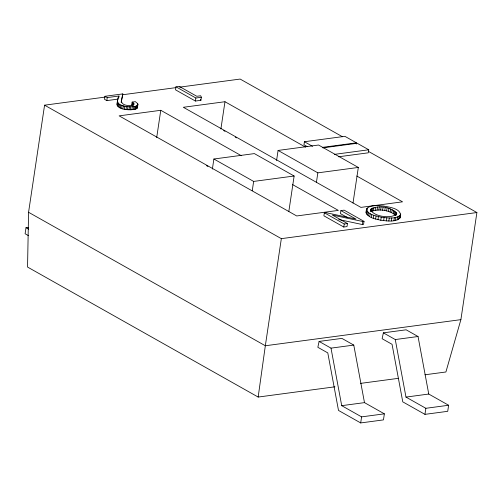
<?xml version="1.0" encoding="UTF-8"?>
<svg xmlns="http://www.w3.org/2000/svg" width="502" height="502" viewBox="0 0 502 502"><rect width="100%" height="100%" fill="white"/><g stroke="black" fill="none" stroke-linecap="round" stroke-linejoin="round"><path stroke-width="0.75" d="M105.106 97.093L44.578 105.175L28.57 212.283L27.547 267.051L258.166 397.057L334.966 386.804M396.712 213.344L396.687 214.028C391.127 219.06 373.551 216.682 370.52 209.61C377.717 204.534 390.914 206.786 396.712 213.344L396.486 214.862M132.133 102.075L132.723 102.477L132.271 105.508L131.681 105.106L132.133 102.075L135.345 101.649L137.73 103.676L137.849 104.855L135.948 106.198L135.54 109.21C130.1 110.365 113.998 110.478 117.732 101.197M366.09 212.873C365.406 203.9 377.416 205.669 383.126 205.952C389.339 207.244 403.112 208.418 400.125 217.849C395.212 222.637 387.004 220.811 380.792 220.252C375.703 218.941 368.593 218.138 366.09 212.873L366.761 208.7M366.667 208.932C367.426 215.088 376.381 215.791 381.244 217.215C387.456 217.78 395.67 219.606 400.577 214.818L400.715 213.952M118.535 99.045L106.807 100.607L104.516 99.314L104.968 96.284L107.259 97.576L118.987 96.014C112.097 106.832 129.641 107.66 135.948 106.198M258.166 397.057L265.332 345.759L281.34 238.651L44.578 105.175M28.281 227.381L26.004 227.688L25.1 233.75L28.463 235.645M106.807 100.607L107.259 97.576M116.928 104.617L117.656 99.603M117.135 105.508L117.587 102.477M118.648 98.285L118.987 96.014M117.575 106.154L118.033 103.123M118.202 106.719L118.654 103.688M119.187 107.359L119.639 104.328M121.189 102.201L122.808 93.899L104.968 96.284M120.436 107.974L120.888 104.943M122.808 93.899L121.233 102.207M121.572 108.413L122.03 105.382M122.896 108.821L123.348 105.79M124.408 109.191L124.86 106.16M126.002 109.505L126.454 106.474M127.47 109.712L127.922 106.681M128.97 109.844L129.422 106.807M130.351 109.882L130.802 106.851M131.863 109.831L132.315 106.8M133.181 105.42L133.519 103.148L132.723 102.477M133.651 105.131L133.877 103.613L133.519 103.148M133.363 109.681L133.814 106.65M134.398 109.511L134.85 106.48L135.54 109.21L137.397 107.886L137.278 106.706M136.375 108.865L136.833 105.834M137.021 108.419L137.73 103.676M137.397 107.886L137.943 104.29M156.699 137.579L160.772 110.296L119.143 115.855L296.713 215.96L338.342 210.401L292.584 184.604M175.976 86.802L175.524 89.833L195.403 101.04L200.907 100.306L201.365 97.275L200.7 95.763L196.809 96.284L179.22 86.369L175.976 86.802L195.855 98.009L201.365 97.275M195.403 101.04L195.855 98.009M212.377 169.067L213.883 159.008L254.37 153.599L294.128 176.014L288.807 211.618M220.893 129.008L224.971 101.724L183.337 107.284L360.913 207.389L402.541 201.829L356.784 176.033M252.255 190.71L253.648 181.423L213.883 159.008M276.577 160.496L278.083 150.437L318.563 145.028L358.328 167.442L353.006 203.046M356.257 144.043L356.433 142.832L344.905 136.331L304.419 141.733L303.967 144.764L307.375 146.691M316.455 182.138L317.841 172.851L278.083 150.437M347.648 217.673L340.438 213.614L340.896 210.583L355.962 219.073L325.679 212.616L324.348 212.792L323.897 215.822L343.776 227.029L347.02 226.597L347.472 223.566L332.368 215.051L362.814 221.514L364.019 221.357L363.567 224.388L362.362 224.545L338.768 219.537M343.776 227.029L344.228 223.999L324.348 212.792M322.855 147.87L357.229 143.277L368.763 149.778L368.311 152.809L338.517 156.787M362.362 224.545L362.814 221.514M366.36 213.764L366.811 210.733M367.15 209.422L367.376 207.903M366.981 214.643L367.439 211.612M368.022 215.565L368.474 212.534M370.294 211.122L370.52 209.61M369.692 216.644L370.143 213.614M370.501 211.298L370.84 209.027M371.568 208.412L371.116 211.442C379.104 208.6 389.47 209.974 395.94 215.609M372.17 210.922L372.628 207.891M371.323 217.479L371.775 214.448M373.482 210.526L373.934 207.495M373.3 218.295L373.752 215.264M375.201 210.212L375.653 207.182M375.603 219.06L376.054 216.029M377.071 210.043L377.523 207.012M378.841 210.012L379.292 206.981M377.962 219.675L378.414 216.644M380.623 210.093L381.074 207.062M380.792 220.252L381.244 217.215M382.606 210.288L383.057 207.257M384.739 210.608L385.197 207.577M383.635 220.673L384.086 217.642M386.596 210.978L387.048 207.947M386.339 220.924L386.797 217.893M388.466 211.461L388.918 208.43M390.104 211.995L390.556 208.964M388.824 221.005L389.276 217.975M391.723 212.647L392.175 209.616M360.687 422.935L361.591 416.873L341.711 405.666L331 348.137L319.103 341.429L317.848 347.296L327.787 352.9L338.499 410.429L360.687 422.935L383.459 419.898L384.363 413.836L364.483 402.629L341.711 405.666M391.322 220.936L391.773 217.906M393.279 213.432L393.737 210.401M394.283 214.053L394.741 211.022M393.913 220.692L394.365 217.661M395.269 214.825L395.72 211.794M396.059 214.85L396.398 212.578M395.344 220.453L395.796 217.422M397.132 219.989L397.584 216.958M398.55 219.38L399.008 216.349M399.554 218.659L400.006 215.628M424.949 414.357L425.859 408.295L405.98 397.088L395.269 339.553L383.371 332.845L382.116 338.712L392.056 344.316L402.767 401.851L424.949 414.357L447.721 411.314L448.631 405.252L428.752 394.045L405.98 397.088M424.962 374.787L445.908 371.988L460.892 319.648L476.9 212.541L368.412 151.378M121.528 99.929C120.248 105.809 130.52 106.706 133.978 104.234L133.877 103.613M400.125 217.849L399.968 216.004M122.181 94.815L175.725 87.662M179.609 87.147L240.138 79.065L342.483 136.764M322.824 147.318L356.433 142.832M334.388 154.371L368.763 149.778M253.648 181.423L294.128 176.014M317.841 172.851L358.328 167.442M340.896 210.583L344.14 210.15L364.019 221.357M344.228 223.999L347.472 223.566M281.34 238.651L476.9 212.541M460.892 319.648L265.332 345.759L28.57 212.283M319.103 341.429L341.875 338.386L353.772 345.094L364.483 402.629M383.371 332.845L406.143 329.808L418.041 336.516L428.752 394.045M331 348.137L353.772 345.094M395.269 339.553L418.041 336.516M360.568 383.384L398.582 378.307M361.591 416.873L384.363 413.836M425.859 408.295L448.631 405.252M304.419 141.733L312.558 146.327M224.971 101.724L305.561 147.155M223.628 130.545L224.99 131.317M235.237 137.09L236.605 137.862M160.772 110.296L241.362 155.727M206.554 165.685L207.916 166.457M26.004 227.688L28.658 229.182M200.467 99.296L200.907 100.306"/></g></svg>
